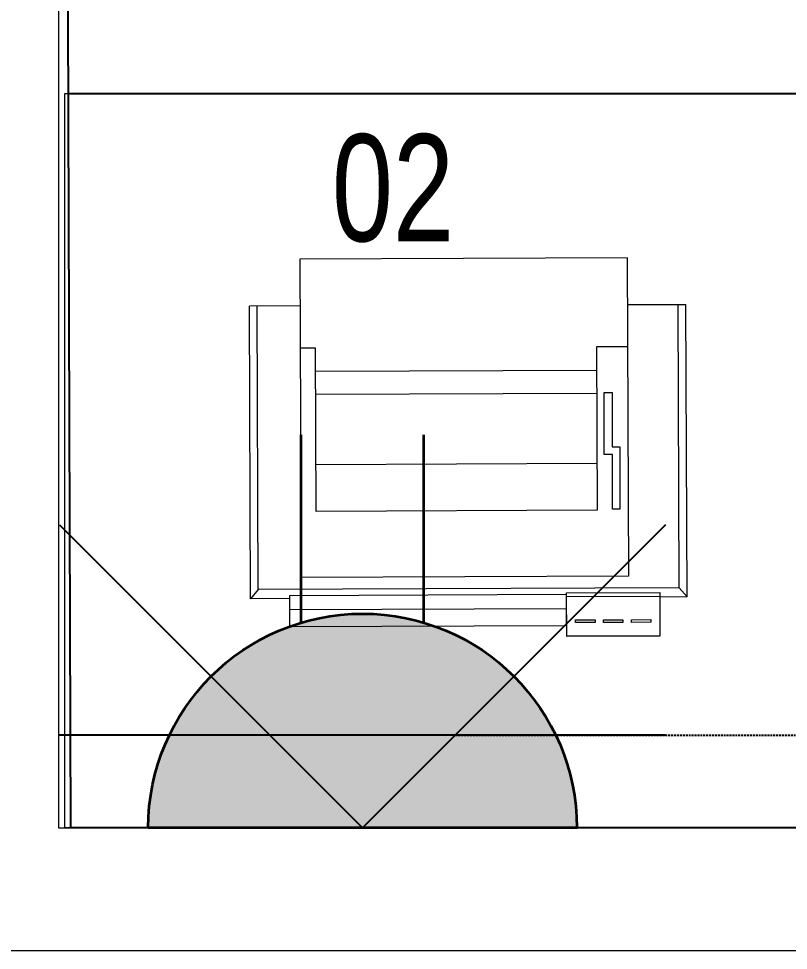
# Model space of a CAD drawing. Extents: x -178977 to 231842, y -29287 to 19916.
# Drawn here: x 39443 to 40072, y -910 to -149 of the extents above; entities that cross this region are included whole.
import ezdxf
from ezdxf.enums import TextEntityAlignment as Align

# ---------------------------------------------------------------- set-up
doc = ezdxf.new("R2010")
doc.units = 0
doc.header["$LTSCALE"] = 0.25
doc.linetypes.add('DASHDOT', pattern=[25.4, 12.7, -6.35, 0, -6.35])
doc.linetypes.add('HIDDEN', pattern=[9.525, 6.35, -3.175])
for name, color, linetype, lineweight in [('01-First Floor-FUR$0$72_EGR_EQP_TAG', 142, 'Continuous', 5), ('01-First Floor-FUR$0$LOADING', 253, 'Continuous', 5), ('01-First Floor-FUR$0$Walls', 251, 'Continuous', 5), ('E-LITE-CLNG-CNDT', 6, 'DASHDOT', 35), ('E-LITE-EXIT-NUMB', 6, 'Continuous', 25), ('E-POWR-FLOR-CNDT', 6, 'HIDDEN', 25), ('E-POWR-WALL @ 100', 4, 'Continuous', 35)]:
    doc.layers.add(name, color=color, linetype=linetype, lineweight=lineweight)
doc.layers.add('01-First Floor-FUR$0$FALSE CEILING', color=251, linetype='Continuous')
doc.styles.add('01-First Floor-FUR$0$X3G_ENTITY_257CFD', font='swisscl.ttf', dxfattribs={"height": 200})
doc.styles.add('DC_SIMPLEX', font='SIMPLEX.shx', dxfattribs={"width": 0.7})

# ---------------------------------------------------------------- blocks, each defined once
blk = doc.blocks.new('01-First Floor-FUR$0$GF21046B-P')
at = {"color": 0}
blk.add_lwpolyline([(0, 0), (1, 0), (1, 0.6), (0, 0.6)], close=True, dxfattribs=at)
blk = doc.blocks.new('01-First Floor-FUR$0$ITPPLT2C-P')
at = {"color": 0}
for p, q in [((0.02286, 0.03177), (0.26184, 0.03177)), ((0.03041, 0.02557), (0.02286, 0.03177)), ((0.02286, 0), (0.02286, 0.03177)), ((0.26184, -0.00959), (0.26184, 0.03177)), ((0.03041, -0.31823), (0.03041, 0.02557)), ((0.03041, 0.02557), (0.26184, 0.02557)), ((0, 0), (0, -0.22622)), ((0.02518, 0), (0, 0)), ((0.01395, 0), (0.01395, -0.22622)), ((0.02518, 0), (0.01395, 0)), ((0.02518, -0.22622), (0.02518, 0)), ((0.0401, -0.27688), (0.0401, -0.00959)), ((0.3, -0.00959), (0.0401, -0.00959)), ((0.22741, -0.02218), (0.22741, -0.00959)), ((0.3, -0.27688), (0.3, -0.00959)), ((0.09395, -0.2515), (0.09395, -0.02218)), ((0.09395, -0.02218), (0.22741, -0.02218)), ((0.13211, -0.2515), (0.13211, -0.02218)), ((0.18945, -0.2515), (0.18945, -0.02218)), ((0.20824, -0.2515), (0.20824, -0.02218)), ((-0.0091, -0.22622), (0.02673, -0.22622)), ((-0.0091, -0.30235), (-0.0091, -0.22622)), ((-0.00872, -0.22622), (0.02363, -0.22622)), ((-0.00872, -0.30235), (-0.00872, -0.22622)), ((0, -0.22622), (0.02518, -0.22622)), ((0.01395, -0.22622), (0.02518, -0.22622)), ((0.02363, -0.22622), (0.02363, -0.30235)), ((0.02673, -0.22622), (0.02673, -0.30235)), ((0.00232, -0.24947), (0.00232, -0.23339)), ((0.00232, -0.23339), (0.00446, -0.23339)), ((0.00446, -0.23339), (0.00446, -0.24947)), ((0.00446, -0.24947), (0.00232, -0.24947)), ((0.00232, -0.27213), (0.00232, -0.25625)), ((0.00232, -0.25625), (0.00446, -0.25625)), ((0.00446, -0.25625), (0.00446, -0.27213)), ((0.22741, -0.2515), (0.09395, -0.2515)), ((0.13947, -0.2575), (0.19003, -0.2575)), ((0.13947, -0.26409), (0.13947, -0.2575)), ((0.19003, -0.2575), (0.19003, -0.26409)), ((0.22741, -0.27688), (0.22741, -0.2515)), ((0.09472, -0.2701), (0.09472, -0.26409)), ((0.09472, -0.26409), (0.13947, -0.26409)), ((0.19003, -0.26409), (0.14567, -0.26409)), ((0.14567, -0.26409), (0.14567, -0.2701)), ((0.00446, -0.27213), (0.00232, -0.27213)), ((0.14567, -0.2701), (0.09472, -0.2701)), ((0.00232, -0.29499), (0.00232, -0.2793)), ((0.00232, -0.2793), (0.00446, -0.2793)), ((0.00446, -0.2793), (0.00446, -0.29499)), ((0.3, -0.27688), (0.0401, -0.27688)), ((0.26184, -0.27688), (0.26184, -0.32462)), ((0.00446, -0.29499), (0.00232, -0.29499)), ((0.02673, -0.30235), (-0.0091, -0.30235)), ((0.02363, -0.30235), (-0.00872, -0.30235)), ((0.02286, -0.32462), (0.02286, -0.30235)), ((0.03041, -0.31823), (0.02286, -0.32462)), ((0.03041, -0.31823), (0.26184, -0.31823)), ((0.02286, -0.32462), (0.26184, -0.32462))]:
    blk.add_line(p, q, dxfattribs=at)
blk = doc.blocks.new('01-First Floor-FUR')
at = {"layer": '01-First Floor-FUR$0$FALSE CEILING', "linetype": 'Continuous'}
blk.add_line((39484.05, -210), (43434.58, -210), dxfattribs=at)
at = {"layer": '01-First Floor-FUR$0$FALSE CEILING'}
blk.add_lwpolyline([(39486, -810), (39476, 2260), (43476, 2260), (43476, -168.58), (42834.58, -810), (39486, -810)], dxfattribs=at)
at = {"layer": '01-First Floor-FUR$0$Walls'}
for p, q in [((39476, 2260), (39476, -810)), ((39476, -810), (39486, -810)), ((39476, -810), (42834.58, -810)), ((34876, -910), (42876, -910))]:
    blk.add_line(p, q, dxfattribs=at)
at = {"layer": '01-First Floor-FUR$0$LOADING', "extrusion": (-1.59456e-16, 3.19512e-06, 1), "xscale": -1000.000000000004, "yscale": 1000.000000000006, "zscale": 1000.000000000006, "rotation": 180}
blk.add_blockref('01-First Floor-FUR$0$GF21046B-P', (39481, -210, -0.11), dxfattribs=at)
at = {"layer": '01-First Floor-FUR$0$LOADING', "extrusion": (3.1951e-06, 1.23702e-08, -1), "xscale": -1000.000000000007, "yscale": 1000.000000000008, "zscale": 1000.000000000006, "rotation": 269.7781739466569}
blk.add_blockref('01-First Floor-FUR$0$ITPPLT2C-P', (-39664.59, -645.45, 0.22), dxfattribs=at)
at = {"layer": '01-First Floor-FUR$0$72_EGR_EQP_TAG', "insert": (39749, -243.3, -0.09), "char_height": 87.473, "attachment_point": 2, "style": '01-First Floor-FUR$0$X3G_ENTITY_257CFD'}
blk.add_mtext('02', dxfattribs=at)
blk = doc.blocks.new('*U76')
h = blk.add_hatch(color=253)
edge = h.paths.add_edge_path()
edge.add_line((-1.75, 0), (1.75, 0))
edge.add_arc((0, 0), 1.75, 180, 360, ccw=False)
for p, q in [((-0.5, -1.6771), (-0.5, -3.2113)), ((0.5, -1.6771), (0.5, -3.2113))]:
    blk.add_line(p, q)
blk.add_lwpolyline([(-1.75, 0, 1), (1.75, 0)], format="xyb", close=True)
at = {"layer": 'Defpoints'}
for p, q in [((-2.4749, -2.4749), (0, 0)), ((2.4749, -2.4749), (0, 0)), ((2.4749, -0.7582), (-2.4749, -0.7582))]:
    blk.add_line(p, q, dxfattribs=at)
at = {"layer": 'E-LITE-EXIT-NUMB', "style": 'DC_SIMPLEX', "width": 0.7, "flags": 8}
blk.add_attdef('TYPE', text='', height=2, rotation=360, dxfattribs=at).set_placement((-2.682, 5.2383), align=Align.RIGHT)
blk.add_attdef('CIRCUIT', (2.682, 5.2383), '', height=2, rotation=360, dxfattribs=at)

msp = doc.modelspace()

# ---------------------------------------------------------------- linework, layer by layer
at = {"layer": 'E-POWR-FLOR-CNDT', "elevation": -0.1}
msp.add_lwpolyline([(39799.97, -734.18), (40605.18, -734.18)], dxfattribs=at)

# ---------------------------------------------------------------- block references
at = {"layer": 'E-LITE-CLNG-CNDT'}
msp.add_blockref('01-First Floor-FUR', (0, 0), dxfattribs=at)
at = {"layer": 'E-POWR-WALL @ 100', "xscale": -100, "yscale": 100, "zscale": 100, "rotation": 180}
msp.add_blockref('*U76', (39724.16, -810, -0.1), dxfattribs=at)

doc.saveas('drawing.dxf')
